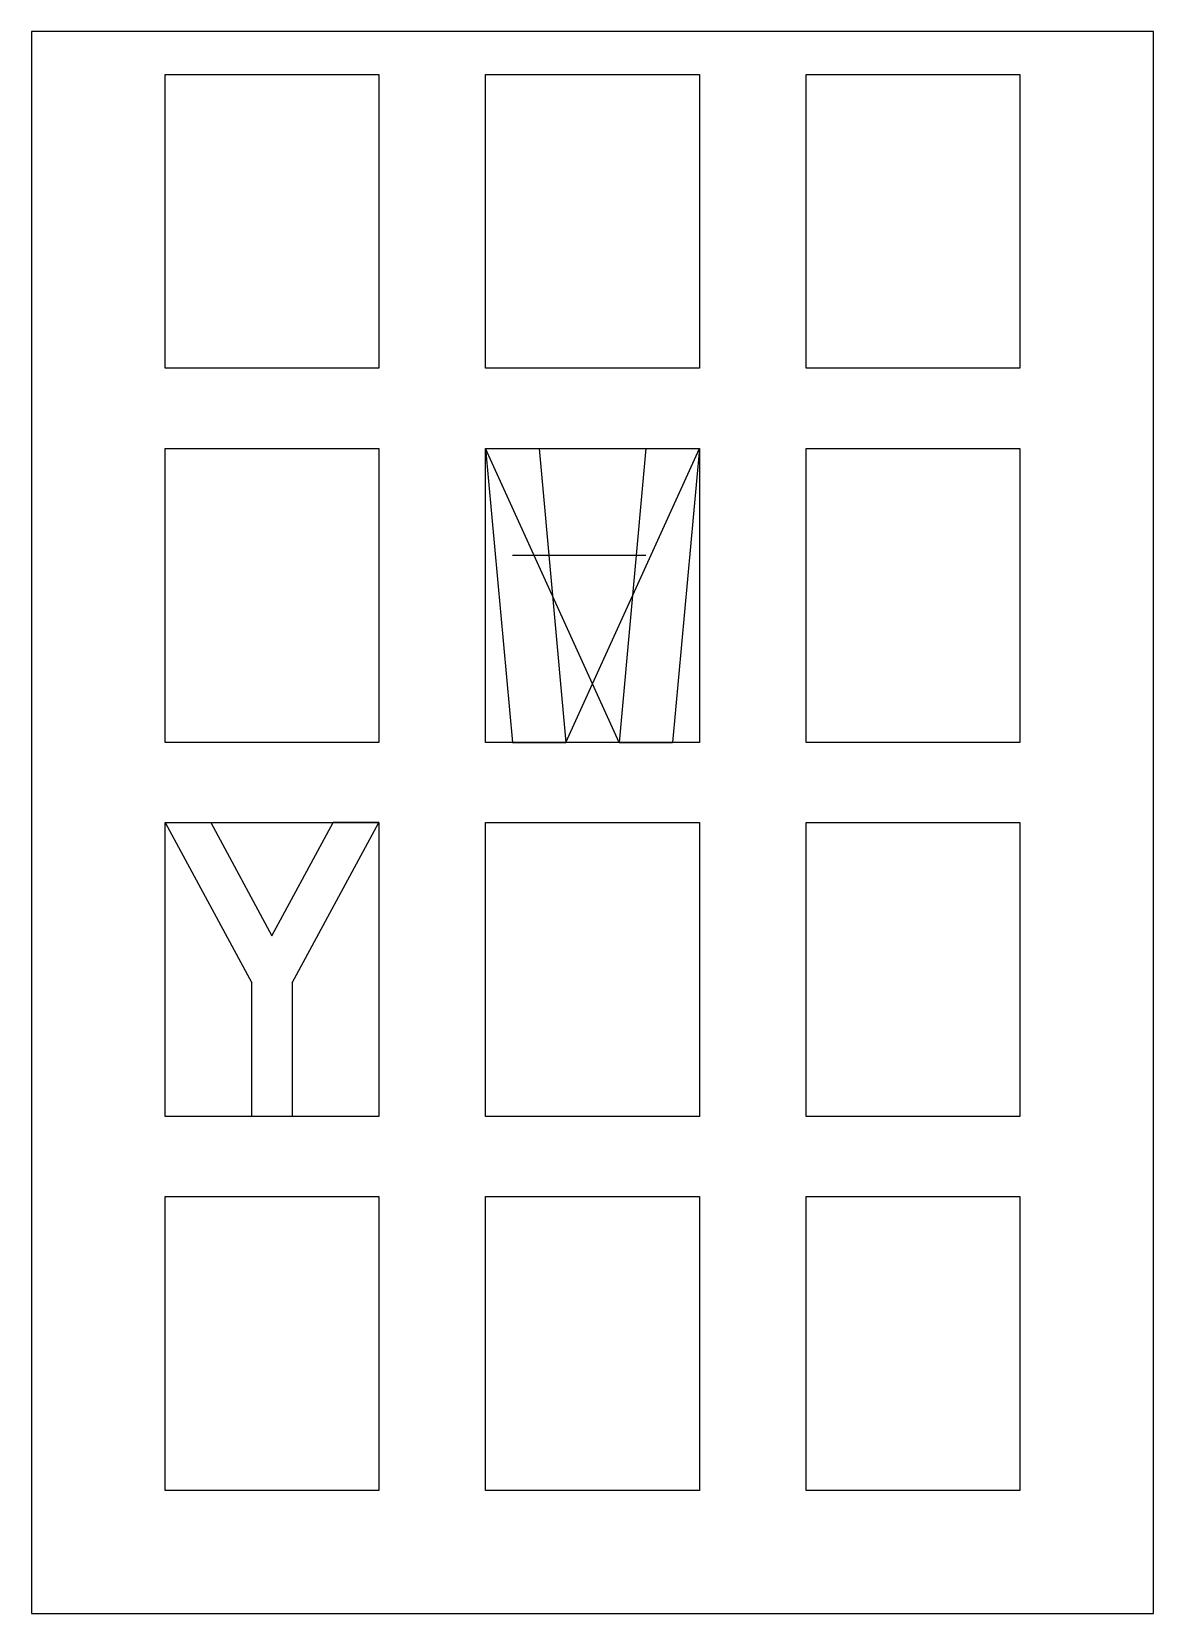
# Model space of a CAD drawing. Units: millimetres on the paper. Extents: x -105 to 105, y -148 to 148.
import ezdxf

# ---------------------------------------------------------------- set-up
doc = ezdxf.new("R2010")
doc.units = ezdxf.units.MM
for name, color, linetype in [('0-0', 7, 'Continuous'), ('0-1', 7, 'Continuous'), ('0-2', 7, 'Continuous')]:
    doc.layers.add(name, color=color, linetype=linetype)

msp = doc.modelspace()

# ---------------------------------------------------------------- linework, layer by layer
at = {"layer": '0-0'}
msp.add_lwpolyline([(-105, -148), (105, -148), (105, 148), (-105, 148)], close=True, dxfattribs=at)
at = {"layer": '0-1'}
for points in [[(-80, 140), (-40, 140), (-40, 85), (-80, 85)], [(-20, 140), (20, 140), (20, 85), (-20, 85)], [(40, 140), (80, 140), (80, 85), (40, 85)], [(-80, 70), (-40, 70), (-40, 15), (-80, 15)], [(-20, 70), (20, 70), (20, 15), (-20, 15)], [(40, 70), (80, 70), (80, 15), (40, 15)], [(-80, 0), (-40, 0), (-40, -55), (-80, -55)], [(-20, 0), (20, 0), (20, -55), (-20, -55)], [(40, 0), (80, 0), (80, -55), (40, -55)], [(-80, -70), (-40, -70), (-40, -125), (-80, -125)], [(-20, -70), (20, -70), (20, -125), (-20, -125)], [(40, -70), (80, -70), (80, -125), (40, -125)]]:
    msp.add_lwpolyline(points, close=True, dxfattribs=at)
at = {"layer": '0-2'}
for p, q in [((-20, 70), (-10, 70)), ((-20, 70), (-15, 15)), ((5, 15), (-20, 70)), ((-10, 70), (-5, 15)), ((-5, 15), (20, 70)), ((10, 70), (5, 15)), ((10, 70), (20, 70)), ((20, 70), (15, 15)), ((-15, 50), (10, 50)), ((-15, 15), (-5, 15)), ((5, 15), (15, 15)), ((-80, 0), (-63.75, -30)), ((-80, 0), (-71.47, 0)), ((-56.25, -30), (-40, 0)), ((-40, 0), (-48.53, 0)), ((-63.75, -55), (-63.75, -30))]:
    msp.add_line(p, q, dxfattribs=at)
for points in [[(-71.47, 0), (-60, -21.18), (-48.53, 0)], [(-56.25, -30), (-56.25, -55), (-63.75, -55)]]:
    msp.add_lwpolyline(points, dxfattribs=at)

doc.saveas('drawing.dxf')
